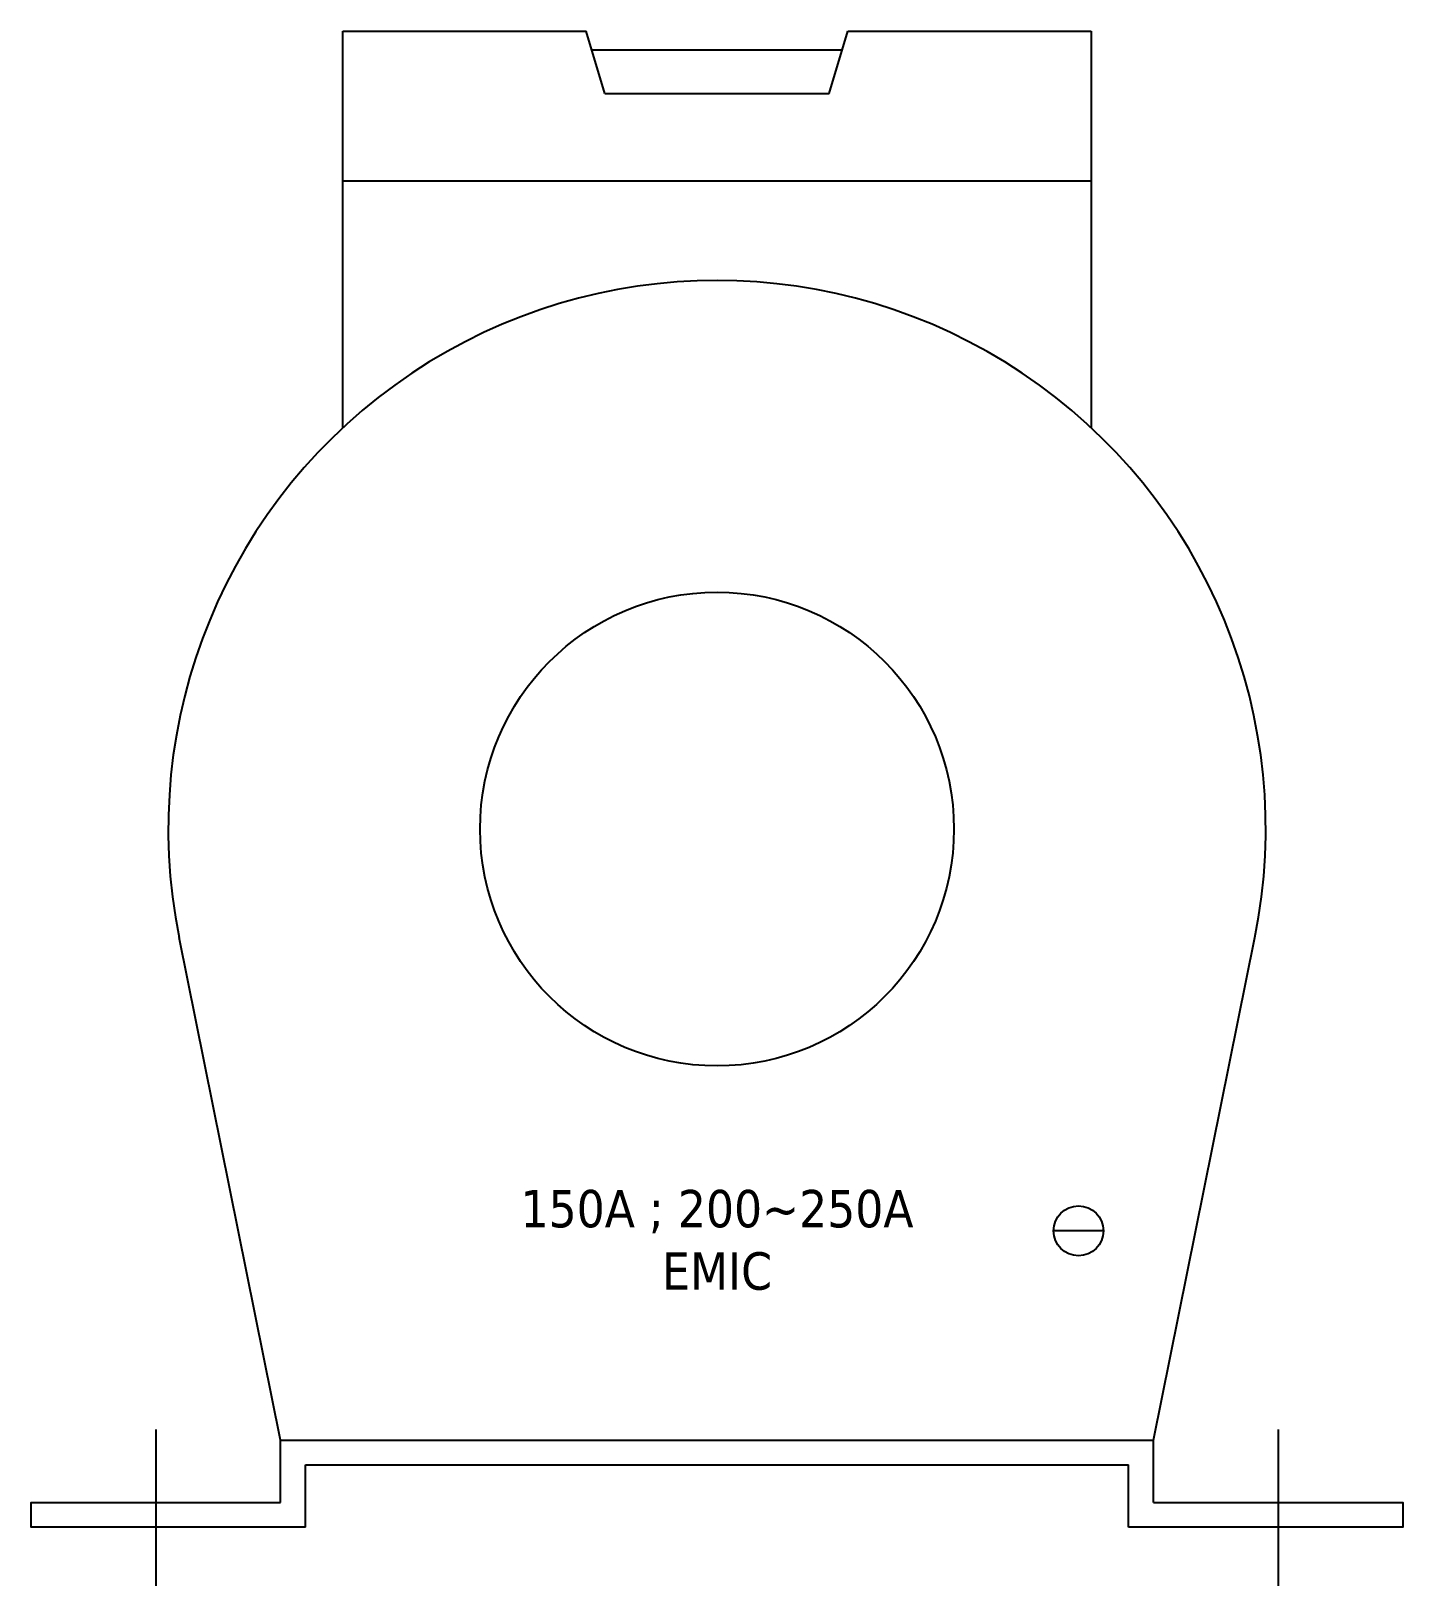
# Model space of a CAD drawing. Header units: inches. Extents: x 5 to 115, y 0 to 125.
import ezdxf

# ---------------------------------------------------------------- set-up
doc = ezdxf.new("R2010")
doc.units = ezdxf.units.IN

# ---------------------------------------------------------------- blocks, each defined once
blk = doc.blocks.new('EM4H03-1')
at = {"color": 85}
for p, q in [((25, 88.19), (25, 120)), ((25, 120), (44.5, 120)), ((46, 115), (44.5, 120)), ((64, 115), (65.5, 120)), ((65.5, 120), (85, 120)), ((85, 120), (85, 88.19)), ((44.95, 118.5), (65.05, 118.5)), ((46, 115), (64, 115)), ((25, 108), (85, 108)), ((20, 7), (11.87, 47.3)), ((90, 7), (98.13, 47.3)), ((85.99, 23.78), (81.99, 23.78)), ((10, 7.84), (10, -4.7)), ((100, 7.84), (100, -4.7)), ((20, 2), (20, 7)), ((20, 7), (90, 7)), ((90, 2), (90, 7)), ((22, 0), (22, 5)), ((22, 5), (88, 5)), ((88, 0), (88, 5))]:
    blk.add_line(p, q, dxfattribs=at)
for points in [[(22, 0), (0, 0), (0, 2), (20, 2)], [(90, 2), (110, 2), (110, 0), (88, 0)]]:
    blk.add_lwpolyline(points, dxfattribs=at)
for centre, radius in [((55, 56), 19), ((83.99, 23.78), 2)]:
    blk.add_circle(centre, radius, dxfattribs=at)
blk.add_arc((55, 56), 44, 348.5926, 191.4074, dxfattribs=at)
at = {"color": 85, "insert": (55, 23.03), "char_height": 3, "width": 120.4355, "attachment_point": 5}
blk.add_mtext('{\\fTahoma|b0|i0|c0|p34;150A ; 200~250A\\PEMIC}', dxfattribs=at)

msp = doc.modelspace()

# ---------------------------------------------------------------- block references
msp.add_blockref('EM4H03-1', (5.22, 4.7))

doc.saveas('drawing.dxf')
